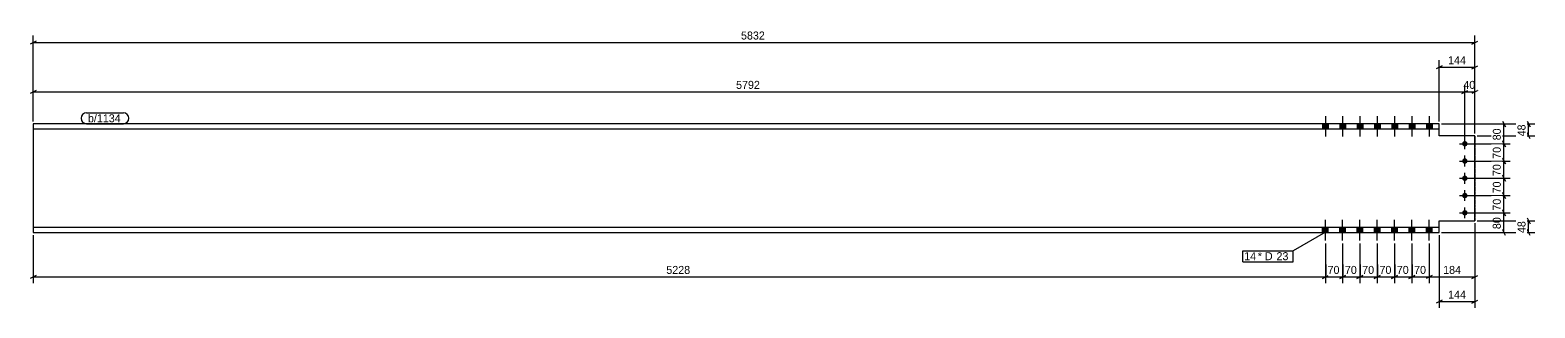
# Model space of a CAD drawing. Header units: millimetres. Extents: x 32 to 17171, y 32 to 1158.
# Drawn here: x 11084 to 17171, y 32 to 1158 of the extents above; entities that cross this region are included whole.
import ezdxf

# ---------------------------------------------------------------- set-up
doc = ezdxf.new("R2010")
doc.units = ezdxf.units.MM
doc.linetypes.add('DXK_LINE_DOT4', pattern=[0.9408, 0.4704, -0.4704])
doc.styles.add('Comic Sans MS', font='COMIC.TTF', dxfattribs={"height": 0.2})

msp = doc.modelspace()

# ---------------------------------------------------------------- hatches: boundary and pattern name
at = {"linetype": 'Continuous'}
for points in [[(16335, 777.6), (16312, 777.6), (16312, 756.6), (16335, 756.6)], [(16335, 777.6), (16312, 777.6), (16312, 756.6), (16335, 756.6)], [(16405, 777.6), (16382, 777.6), (16382, 756.6), (16405, 756.6)], [(16405, 777.6), (16382, 777.6), (16382, 756.6), (16405, 756.6)], [(16475, 777.6), (16452, 777.6), (16452, 756.6), (16475, 756.6)], [(16475, 777.6), (16452, 777.6), (16452, 756.6), (16475, 756.6)], [(16545, 777.6), (16522, 777.6), (16522, 756.6), (16545, 756.6)], [(16545, 777.6), (16522, 777.6), (16522, 756.6), (16545, 756.6)], [(16615, 777.6), (16592, 777.6), (16592, 756.6), (16615, 756.6)], [(16615, 777.6), (16592, 777.6), (16592, 756.6), (16615, 756.6)], [(16685, 777.6), (16662, 777.6), (16662, 756.6), (16685, 756.6)], [(16685, 777.6), (16662, 777.6), (16662, 756.6), (16685, 756.6)], [(16755, 777.6), (16732, 777.6), (16732, 756.6), (16755, 756.6)], [(16755, 777.6), (16732, 777.6), (16732, 756.6), (16755, 756.6)], [(16876.8, 697.6, -1), (16898.8, 697.6, -1)], [(16876.8, 627.6, -1), (16898.8, 627.6, -1)], [(16876.8, 557.6, -1), (16898.8, 557.6, -1)], [(16876.8, 487.6, -1), (16898.8, 487.6, -1)], [(16876.8, 417.6, -1), (16898.8, 417.6, -1)], [(16335, 358.6), (16312, 358.6), (16312, 337.6), (16335, 337.6)], [(16335, 358.6), (16312, 358.6), (16312, 337.6), (16335, 337.6)], [(16405, 358.6), (16382, 358.6), (16382, 337.6), (16405, 337.6)], [(16405, 358.6), (16382, 358.6), (16382, 337.6), (16405, 337.6)], [(16475, 358.6), (16452, 358.6), (16452, 337.6), (16475, 337.6)], [(16475, 358.6), (16452, 358.6), (16452, 337.6), (16475, 337.6)], [(16545, 358.6), (16522, 358.6), (16522, 337.6), (16545, 337.6)], [(16545, 358.6), (16522, 358.6), (16522, 337.6), (16545, 337.6)], [(16615, 358.6), (16592, 358.6), (16592, 337.6), (16615, 337.6)], [(16615, 358.6), (16592, 358.6), (16592, 337.6), (16615, 337.6)], [(16685, 358.6), (16662, 358.6), (16662, 337.6), (16685, 337.6)], [(16685, 358.6), (16662, 358.6), (16662, 337.6), (16685, 337.6)], [(16755, 358.6), (16732, 358.6), (16732, 337.6), (16755, 337.6)], [(16755, 358.6), (16732, 358.6), (16732, 337.6), (16755, 337.6)]]:
    msp.add_hatch(color=3, dxfattribs=at).paths.add_polyline_path(points)

# ---------------------------------------------------------------- linework, layer by layer
at = {"color": 8, "linetype": 'Continuous'}
for p, q in [((11107.6, 1113.6), (11083.6, 1101.6)), ((11095.6, 787.6), (11095.6, 1136)), ((11095.6, 1107.6), (16927.8, 1107.6)), ((16915.8, 1101.6), (16939.8, 1113.6)), ((16927.8, 739.6), (16927.8, 1136)), ((16783.5, 787.6), (16783.5, 1036)), ((16795.5, 1013.6), (16771.5, 1001.6)), ((16783.5, 1007.6), (16927.8, 1007.6)), ((16915.8, 1001.6), (16939.8, 1013.6)), ((11107.6, 913.6), (11083.6, 901.6)), ((11095.6, 787.6), (11095.6, 936)), ((16875.8, 901.6), (16899.8, 913.6)), ((16887.8, 707.6), (16887.8, 936)), ((16939.8, 913.6), (16915.8, 901.6)), ((16927.8, 739.6), (16927.8, 936)), ((16887.8, 907.6), (16927.8, 907.6)), ((16793.5, 777.6), (17171.2, 777.6)), ((17039.6, 789.6), (17051.6, 765.6)), ((17045.6, 697.6), (17045.6, 777.6)), ((17139.6, 789.6), (17151.6, 765.6)), ((17151.6, 717.6), (17139.6, 741.6)), ((17145.6, 729.6), (17145.6, 777.6)), ((16937.8, 729.6), (17171.2, 729.6)), ((17051.6, 685.6), (17039.6, 709.6)), ((16897.8, 627.6), (17071.2, 627.6)), ((17051.6, 615.6), (17039.6, 639.6)), ((16897.8, 557.6), (17071.2, 557.6)), ((17051.6, 545.6), (17039.6, 569.6)), ((16897.8, 487.6), (17071.2, 487.6)), ((17051.6, 475.6), (17039.6, 499.6)), ((17051.6, 405.6), (17039.6, 429.6)), ((16897.8, 417.6), (17071.2, 417.6)), ((16927.8, 375.6), (16927.8, 132)), ((16927.8, 375.6), (16927.8, 32)), ((17139.6, 397.6), (17151.6, 373.6)), ((17145.6, 337.6), (17145.6, 385.6)), ((11095.6, 327.6), (11095.6, 132)), ((16793.5, 337.6), (17071.2, 337.6)), ((17051.6, 325.6), (17039.6, 349.6)), ((17151.6, 325.6), (17139.6, 349.6)), ((16323.5, 293.6), (16323.5, 132)), ((16393.5, 293.6), (16393.5, 132)), ((16463.5, 293.6), (16463.5, 132)), ((16533.5, 293.6), (16533.5, 132)), ((16603.5, 293.6), (16603.5, 132)), ((16673.5, 293.6), (16673.5, 132)), ((16743.5, 293.6), (16743.5, 132)), ((16743.5, 293.6), (16743.5, 132)), ((11107.6, 163.6), (11083.6, 151.6)), ((16311.5, 151.6), (16335.5, 163.6)), ((16381.5, 151.6), (16405.5, 163.6)), ((16451.5, 151.6), (16475.5, 163.6)), ((16521.5, 151.6), (16545.5, 163.6)), ((16591.5, 151.6), (16615.5, 163.6)), ((16661.5, 151.6), (16685.5, 163.6)), ((16673.5, 157.6), (16743.5, 157.6)), ((16755.5, 163.6), (16731.5, 151.6)), ((16755.5, 163.6), (16731.5, 151.6)), ((16743.5, 157.6), (16927.8, 157.6)), ((16915.8, 151.6), (16939.8, 163.6)), ((16795.5, 63.6), (16771.5, 51.6)), ((16915.8, 51.6), (16939.8, 63.6)), ((16783.5, 57.6), (16927.8, 57.6))]:
    msp.add_line(p, q, dxfattribs=at)
at = {"color": 3, "linetype": 'Continuous'}
for p, q in [((16323.5, 809.8), (16323.5, 726.6)), ((16323.5, 809.8), (16323.5, 726.6)), ((16393.5, 809.8), (16393.5, 726.6)), ((16393.5, 809.8), (16393.5, 726.6)), ((16463.5, 809.8), (16463.5, 726.6)), ((16463.5, 809.8), (16463.5, 726.6)), ((16533.5, 809.8), (16533.5, 726.6)), ((16533.5, 809.8), (16533.5, 726.6)), ((16603.5, 809.8), (16603.5, 726.6)), ((16603.5, 809.8), (16603.5, 726.6)), ((16673.5, 809.8), (16673.5, 726.6)), ((16673.5, 809.8), (16673.5, 726.6)), ((16743.5, 809.8), (16743.5, 726.6)), ((16743.5, 809.8), (16743.5, 726.6)), ((16312, 777.6), (16312, 756.6)), ((16312, 777.6), (16312, 756.6)), ((16335, 777.6), (16335, 756.6)), ((16335, 777.6), (16335, 756.6)), ((16382, 777.6), (16382, 756.6)), ((16382, 777.6), (16382, 756.6)), ((16405, 777.6), (16405, 756.6)), ((16405, 777.6), (16405, 756.6)), ((16452, 777.6), (16452, 756.6)), ((16452, 777.6), (16452, 756.6)), ((16475, 777.6), (16475, 756.6)), ((16475, 777.6), (16475, 756.6)), ((16522, 777.6), (16522, 756.6)), ((16522, 777.6), (16522, 756.6)), ((16545, 777.6), (16545, 756.6)), ((16545, 777.6), (16545, 756.6)), ((16592, 777.6), (16592, 756.6)), ((16592, 777.6), (16592, 756.6)), ((16615, 777.6), (16615, 756.6)), ((16615, 777.6), (16615, 756.6)), ((16662, 777.6), (16662, 756.6)), ((16662, 777.6), (16662, 756.6)), ((16685, 777.6), (16685, 756.6)), ((16685, 777.6), (16685, 756.6)), ((16732, 777.6), (16732, 756.6)), ((16732, 777.6), (16732, 756.6)), ((16755, 777.6), (16755, 756.6)), ((16755, 777.6), (16755, 756.6)), ((16865.8, 697.6), (16909.8, 697.6)), ((16887.8, 675.6), (16887.8, 719.6)), ((16865.8, 627.6), (16909.8, 627.6)), ((16887.8, 605.6), (16887.8, 649.6)), ((16865.8, 557.6), (16909.8, 557.6)), ((16887.8, 535.6), (16887.8, 579.6)), ((16865.8, 487.6), (16909.8, 487.6)), ((16887.8, 465.6), (16887.8, 509.6)), ((16887.8, 395.6), (16887.8, 439.6)), ((16323.5, 305.4), (16323.5, 388.6)), ((16323.5, 305.4), (16323.5, 388.6)), ((16393.5, 305.4), (16393.5, 388.6)), ((16393.5, 305.4), (16393.5, 388.6)), ((16463.5, 305.4), (16463.5, 388.6)), ((16463.5, 305.4), (16463.5, 388.6)), ((16533.5, 305.4), (16533.5, 388.6)), ((16533.5, 305.4), (16533.5, 388.6)), ((16603.5, 305.4), (16603.5, 388.6)), ((16603.5, 305.4), (16603.5, 388.6)), ((16673.5, 305.4), (16673.5, 388.6)), ((16673.5, 305.4), (16673.5, 388.6)), ((16743.5, 305.4), (16743.5, 388.6)), ((16743.5, 305.4), (16743.5, 388.6)), ((16865.8, 417.6), (16909.8, 417.6)), ((16312, 337.6), (16312, 358.6)), ((16312, 337.6), (16312, 358.6)), ((16335, 337.6), (16335, 358.6)), ((16335, 337.6), (16335, 358.6)), ((16382, 337.6), (16382, 358.6)), ((16382, 337.6), (16382, 358.6)), ((16405, 337.6), (16405, 358.6)), ((16405, 337.6), (16405, 358.6)), ((16452, 337.6), (16452, 358.6)), ((16452, 337.6), (16452, 358.6)), ((16475, 337.6), (16475, 358.6)), ((16475, 337.6), (16475, 358.6)), ((16522, 337.6), (16522, 358.6)), ((16522, 337.6), (16522, 358.6)), ((16545, 337.6), (16545, 358.6)), ((16545, 337.6), (16545, 358.6)), ((16592, 337.6), (16592, 358.6)), ((16592, 337.6), (16592, 358.6)), ((16615, 337.6), (16615, 358.6)), ((16615, 337.6), (16615, 358.6)), ((16662, 337.6), (16662, 358.6)), ((16662, 337.6), (16662, 358.6)), ((16685, 337.6), (16685, 358.6)), ((16685, 337.6), (16685, 358.6)), ((16732, 337.6), (16732, 358.6)), ((16732, 337.6), (16732, 358.6)), ((16755, 337.6), (16755, 358.6)), ((16755, 337.6), (16755, 358.6))]:
    msp.add_line(p, q, dxfattribs=at)
at = {"color": 7, "linetype": 'Continuous'}
for p, q in [((16783.5, 777.6), (11095.6, 777.6)), ((11095.6, 777.6), (11095.6, 337.6)), ((16783.5, 756.6), (11095.6, 756.6)), ((16783.5, 756.6), (16783.5, 777.6)), ((16783.5, 729.6), (16783.5, 756.6)), ((16927.8, 729.6), (16783.5, 729.6)), ((16927.8, 385.6), (16927.8, 729.6)), ((16783.5, 358.6), (16783.5, 385.6)), ((16783.5, 385.6), (16927.8, 385.6)), ((16783.5, 358.6), (11095.6, 358.6)), ((11095.6, 337.6), (16783.5, 337.6)), ((16783.5, 337.6), (16783.5, 358.6))]:
    msp.add_line(p, q, dxfattribs=at)
at = {"color": 7, "linetype": 'DXK_LINE_DOT4'}
for p, q in [((16783.5, 756.6), (16783.5, 777.6)), ((16783.5, 729.6), (16783.5, 756.6)), ((16927.8, 729.6), (16927.8, 385.6)), ((16783.5, 358.6), (16783.5, 385.6)), ((16783.5, 337.6), (16783.5, 358.6))]:
    msp.add_line(p, q, dxfattribs=at)

# ---------------------------------------------------------------- wipeouts: each hides what was drawn before it
at = {"color": 0}
msp.add_wipeout([(16040.5, 225.6), (16040.5, 257.6), (15995.2, 257.6), (15995.2, 225.6)], dxfattribs=at)

# ---------------------------------------------------------------- next in the draw order: wipeouts: each hides what was drawn before it
for points in [[(14070.2, 1113.6), (14070.2, 1158.4), (13953.2, 1158.4), (13953.2, 1113.6)], [(16940.2, 913.6), (16940.2, 958.4), (16875.3, 958.4), (16875.3, 913.6)], [(11455.4, 784.6), (11455.4, 816.6), (11317.6, 816.6), (11317.6, 784.6)], [(17139.6, 786.1), (17094.8, 786.1), (17094.8, 721.1), (17139.6, 721.1)], [(16040.5, 225.6), (16040.5, 257.6), (15995.2, 257.6), (15995.2, 225.6)], [(16741, 163.6), (16741, 208.4), (16676.1, 208.4), (16676.1, 163.6)], [(16877.7, 163.6), (16877.7, 208.4), (16793.6, 208.4), (16793.6, 163.6)]]:
    msp.add_wipeout(points, dxfattribs=at)

# ---------------------------------------------------------------- next in the draw order: linework, layer by layer
at = {"color": 8, "linetype": 'Continuous'}
for p, q in [((16927.8, 739.6), (16927.8, 1036)), ((16875.8, 901.6), (16899.8, 913.6)), ((16887.8, 707.6), (16887.8, 936)), ((11095.6, 907.6), (16887.8, 907.6)), ((16793.5, 777.6), (17071.2, 777.6)), ((16897.8, 697.6), (17071.2, 697.6)), ((16783.5, 327.6), (16783.5, 32)), ((16673.5, 293.6), (16673.5, 132)), ((16603.5, 157.6), (16673.5, 157.6)), ((16685.5, 163.6), (16661.5, 151.6))]:
    msp.add_line(p, q, dxfattribs=at)
at = {"color": 7, "linetype": 'Continuous'}
msp.add_line((15989.2, 219.6), (15989.2, 263.6), dxfattribs=at)

# ---------------------------------------------------------------- next in the draw order: texts
at = {"color": 3, "style": 'Comic Sans MS'}
for s, p in [('5832', (13959.6, 1120)), ('40', (16881.7, 920)), ('70', (16682.5, 170)), ('184', (16800, 170))]:
    msp.add_text(s, height=32.38, dxfattribs=at).set_placement(p)
msp.add_text('48', height=32.38, rotation=90.00021, dxfattribs=at).set_placement((17133.2, 727.5))

# ---------------------------------------------------------------- next in the draw order: wipeouts: each hides what was drawn before it
at = {"color": 0}
for points in [[(11455.4, 784.6), (11455.4, 816.6), (11317.6, 816.6), (11317.6, 784.6)], [(16116.3, 225.6), (16116.3, 257.6), (16050.1, 257.6), (16050.1, 225.6)]]:
    msp.add_wipeout(points, dxfattribs=at)

# ---------------------------------------------------------------- next in the draw order: linework, layer by layer
at = {"color": 7, "linetype": 'Continuous'}
for p, q in [((11311.6, 822.6), (11461.4, 822.6)), ((11311.6, 778.6), (11461.4, 778.6))]:
    msp.add_line(p, q, dxfattribs=at)
for centre, start, end in [((11311.6, 800.6), 90, 270), ((11461.4, 800.6), 270, 90)]:
    msp.add_arc(centre, 22, start, end, dxfattribs=at)

# ---------------------------------------------------------------- next in the draw order: texts
at = {"color": 3, "style": 'Comic Sans MS'}
msp.add_text('b/1134', height=32.38, dxfattribs=at).set_placement((11317.6, 784.6))

# ---------------------------------------------------------------- next in the draw order: wipeouts: each hides what was drawn before it
at = {"color": 0}
for points in [[(16897.7, 1013.6), (16897.7, 1058.4), (16813.6, 1058.4), (16813.6, 1013.6)], [(14050.2, 913.6), (14050.2, 958.4), (13933.2, 958.4), (13933.2, 913.6)], [(17039.6, 770.1), (16994.8, 770.1), (16994.8, 705.1), (17039.6, 705.1)], [(16116.3, 225.6), (16116.3, 257.6), (16050.1, 257.6), (16050.1, 225.6)], [(16671, 163.6), (16671, 208.4), (16606.1, 208.4), (16606.1, 163.6)], [(16897.7, 63.6), (16897.7, 108.4), (16813.6, 108.4), (16813.6, 63.6)]]:
    msp.add_wipeout(points, dxfattribs=at)

# ---------------------------------------------------------------- next in the draw order: linework, layer by layer
at = {"color": 8, "linetype": 'Continuous'}
for p, q in [((16897.8, 697.6), (17071.2, 697.6)), ((17039.6, 709.6), (17051.6, 685.6)), ((17045.6, 627.6), (17045.6, 697.6)), ((16603.5, 293.6), (16603.5, 132)), ((16533.5, 157.6), (16603.5, 157.6)), ((16615.5, 163.6), (16591.5, 151.6))]:
    msp.add_line(p, q, dxfattribs=at)

# ---------------------------------------------------------------- next in the draw order: texts
at = {"color": 3, "style": 'Comic Sans MS'}
for s, p in [('144', (16820, 1020)), ('5792', (13939.6, 920)), ('14', (15995.2, 225.6)), ('70', (16612.5, 170)), ('144', (16820, 70))]:
    msp.add_text(s, height=32.38, dxfattribs=at).set_placement(p)
msp.add_text('80', height=32.38, rotation=90.00021, dxfattribs=at).set_placement((17033.2, 711.5))

# ---------------------------------------------------------------- next in the draw order: wipeouts: each hides what was drawn before it
at = {"color": 0}
msp.add_wipeout([(16178, 225.6), (16178, 257.6), (16125.9, 257.6), (16125.9, 225.6)], dxfattribs=at)

# ---------------------------------------------------------------- next in the draw order: wipeouts: each hides what was drawn before it
for points in [[(17039.6, 695.1), (16994.8, 695.1), (16994.8, 630.1), (17039.6, 630.1)], [(16178, 225.6), (16178, 257.6), (16125.9, 257.6), (16125.9, 225.6)], [(16601, 163.6), (16601, 208.4), (16536.1, 208.4), (16536.1, 163.6)]]:
    msp.add_wipeout(points, dxfattribs=at)

# ---------------------------------------------------------------- next in the draw order: linework, layer by layer
at = {"color": 8, "linetype": 'Continuous'}
for p, q in [((16897.8, 627.6), (17071.2, 627.6)), ((17039.6, 639.6), (17051.6, 615.6)), ((17045.6, 557.6), (17045.6, 627.6)), ((16533.5, 293.6), (16533.5, 132)), ((16463.5, 157.6), (16533.5, 157.6)), ((16545.5, 163.6), (16521.5, 151.6))]:
    msp.add_line(p, q, dxfattribs=at)
at = {"color": 7, "linetype": 'Continuous'}
for p, q in [((16323.5, 338.6), (16193.6, 263.6)), ((15989.2, 263.6), (16193.6, 263.6)), ((16193.6, 219.6), (16193.6, 263.6)), ((15989.2, 219.6), (16193.6, 219.6))]:
    msp.add_line(p, q, dxfattribs=at)

# ---------------------------------------------------------------- next in the draw order: texts
at = {"color": 3, "style": 'Comic Sans MS'}
msp.add_text('70', height=32.38, rotation=90.00021, dxfattribs=at).set_placement((17033.2, 636.5))
for s, p in [('* D', (16050.1, 225.6)), ('23', (16125.9, 225.6)), ('70', (16542.5, 170))]:
    msp.add_text(s, height=32.38, dxfattribs=at).set_placement(p)

# ---------------------------------------------------------------- next in the draw order: wipeouts: each hides what was drawn before it
at = {"color": 0}
for points in [[(17039.6, 625.1), (16994.8, 625.1), (16994.8, 560.1), (17039.6, 560.1)], [(16531, 163.6), (16531, 208.4), (16466.1, 208.4), (16466.1, 163.6)]]:
    msp.add_wipeout(points, dxfattribs=at)

# ---------------------------------------------------------------- next in the draw order: linework, layer by layer
at = {"color": 8, "linetype": 'Continuous'}
for p, q in [((16897.8, 557.6), (17071.2, 557.6)), ((17039.6, 569.6), (17051.6, 545.6)), ((17045.6, 487.6), (17045.6, 557.6)), ((16463.5, 293.6), (16463.5, 132)), ((16393.5, 157.6), (16463.5, 157.6)), ((16475.5, 163.6), (16451.5, 151.6))]:
    msp.add_line(p, q, dxfattribs=at)

# ---------------------------------------------------------------- next in the draw order: texts
at = {"color": 3, "style": 'Comic Sans MS'}
msp.add_text('70', height=32.38, rotation=90.00021, dxfattribs=at).set_placement((17033.2, 566.5))
msp.add_text('70', height=32.38, dxfattribs=at).set_placement((16472.5, 170))

# ---------------------------------------------------------------- next in the draw order: wipeouts: each hides what was drawn before it
at = {"color": 0}
for points in [[(17039.6, 555.1), (16994.8, 555.1), (16994.8, 490.1), (17039.6, 490.1)], [(16461, 163.6), (16461, 208.4), (16396.1, 208.4), (16396.1, 163.6)]]:
    msp.add_wipeout(points, dxfattribs=at)

# ---------------------------------------------------------------- next in the draw order: linework, layer by layer
at = {"color": 8, "linetype": 'Continuous'}
for p, q in [((16897.8, 487.6), (17071.2, 487.6)), ((17039.6, 499.6), (17051.6, 475.6)), ((17045.6, 417.6), (17045.6, 487.6)), ((16393.5, 293.6), (16393.5, 132)), ((16323.5, 157.6), (16393.5, 157.6)), ((16405.5, 163.6), (16381.5, 151.6))]:
    msp.add_line(p, q, dxfattribs=at)

# ---------------------------------------------------------------- next in the draw order: texts
at = {"color": 3, "style": 'Comic Sans MS'}
msp.add_text('70', height=32.38, rotation=90.00021, dxfattribs=at).set_placement((17033.2, 496.5))
msp.add_text('70', height=32.38, dxfattribs=at).set_placement((16402.5, 170))

# ---------------------------------------------------------------- next in the draw order: wipeouts: each hides what was drawn before it
at = {"color": 0}
for points in [[(17039.6, 485.1), (16994.8, 485.1), (16994.8, 420.1), (17039.6, 420.1)], [(16391, 163.6), (16391, 208.4), (16326.1, 208.4), (16326.1, 163.6)]]:
    msp.add_wipeout(points, dxfattribs=at)

# ---------------------------------------------------------------- next in the draw order: linework, layer by layer
at = {"color": 8, "linetype": 'Continuous'}
for p, q in [((17039.6, 429.6), (17051.6, 405.6)), ((16897.8, 417.6), (17071.2, 417.6)), ((17045.6, 337.6), (17045.6, 417.6)), ((16323.5, 293.6), (16323.5, 132)), ((11095.6, 157.6), (16323.5, 157.6)), ((16311.5, 151.6), (16335.5, 163.6))]:
    msp.add_line(p, q, dxfattribs=at)

# ---------------------------------------------------------------- next in the draw order: texts
at = {"color": 3, "style": 'Comic Sans MS'}
msp.add_text('70', height=32.38, rotation=90.00021, dxfattribs=at).set_placement((17033.2, 426.5))
msp.add_text('70', height=32.38, dxfattribs=at).set_placement((16332.5, 170))

# ---------------------------------------------------------------- next in the draw order: wipeouts: each hides what was drawn before it
at = {"color": 0}
for points in [[(17039.6, 410.1), (16994.8, 410.1), (16994.8, 345.1), (17039.6, 345.1)], [(13768.1, 163.6), (13768.1, 208.4), (13651, 208.4), (13651, 163.6)]]:
    msp.add_wipeout(points, dxfattribs=at)

# ---------------------------------------------------------------- next in the draw order: linework, layer by layer
at = {"color": 8, "linetype": 'Continuous'}
for p, q in [((16937.8, 385.6), (17171.2, 385.6)), ((16793.5, 337.6), (17171.2, 337.6))]:
    msp.add_line(p, q, dxfattribs=at)

# ---------------------------------------------------------------- next in the draw order: texts
at = {"color": 3, "style": 'Comic Sans MS'}
msp.add_text('80', height=32.38, rotation=90.00021, dxfattribs=at).set_placement((17033.2, 351.5))
msp.add_text('5228', height=32.38, dxfattribs=at).set_placement((13657.4, 170))

# ---------------------------------------------------------------- next in the draw order: wipeouts: each hides what was drawn before it
at = {"color": 0}
msp.add_wipeout([(17139.6, 394.1), (17094.8, 394.1), (17094.8, 329.1), (17139.6, 329.1)], dxfattribs=at)

# ---------------------------------------------------------------- next in the draw order: texts
at = {"color": 3, "style": 'Comic Sans MS'}
msp.add_text('48', height=32.38, rotation=90.00021, dxfattribs=at).set_placement((17133.2, 335.5))

doc.saveas('drawing.dxf')
